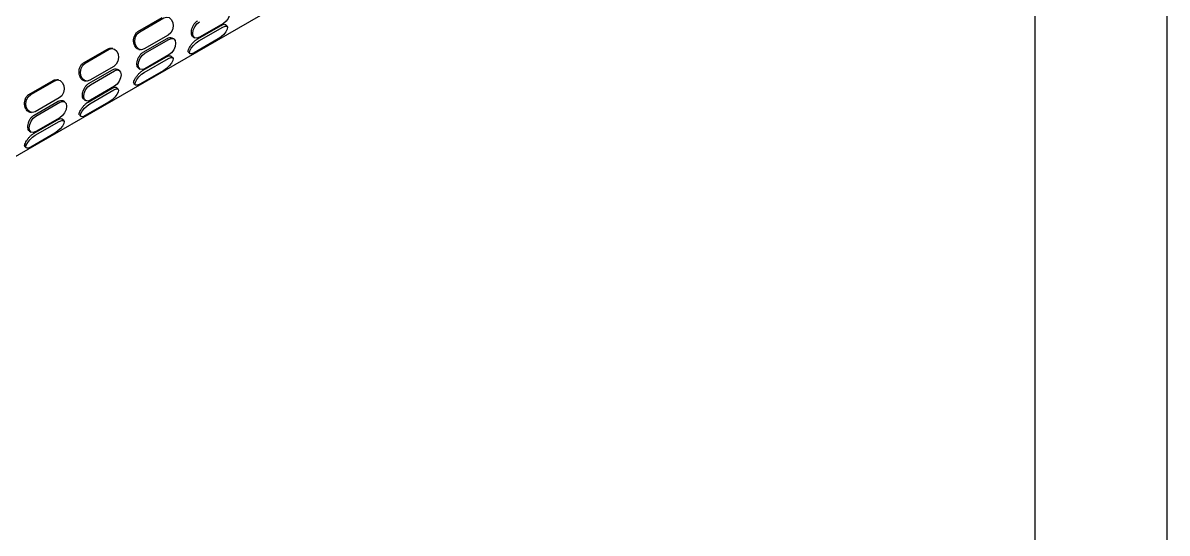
# Model space of a CAD drawing. Extents: x -1084 to 1049, y -151 to 450.
# Drawn here: x -583.2 to -457, y 242.3 to 298.6 of the extents above; entities that cross this region are included whole.
import ezdxf

# ---------------------------------------------------------------- set-up
doc = ezdxf.new("R2010")
doc.units = 0
doc.header["$LTSCALE"] = 23.1
doc.header["$MEASUREMENT"] = 0
doc.layers.get('0').update_dxf_attribs({"linetype": 'CONTINUOUS'})

msp = doc.modelspace()

# ---------------------------------------------------------------- linework, layer by layer
at = {"color": 7, "linetype": 'Continuous', "lineweight": 25}
for p, q in [((-650.37186, 245.48467), (-477.73722, 345.14453)), ((-471.58662, 307.57256), (-471.58662, 102.77738)), ((-457.00475, 102.77738), (-457.00475, 307.57256)), ((-570.46502, 297.60921), (-567.81364, 299.13982)), ((-570.27698, 297.57992), (-567.62559, 299.11053)), ((-563.94821, 296.75589), (-561.29683, 298.2865)), ((-563.76004, 296.5684), (-561.10866, 298.09901)), ((-561.04111, 298.50476), (-563.6925, 296.97415)), ((-560.62476, 298.18243), (-560.78215, 298.33926)), ((-569.90384, 295.32185), (-567.25245, 296.85246)), ((-567.12053, 297.22112), (-569.77191, 295.69051)), ((-569.70366, 295.2065), (-567.05227, 296.73712)), ((-566.53158, 296.78871), (-566.70539, 296.88886)), ((-564.38701, 297.02272), (-564.21319, 296.92256)), ((-561.61118, 296.7902), (-564.26256, 295.25959)), ((-576.47483, 294.13982), (-573.82344, 295.67044)), ((-576.28679, 294.11053), (-573.6354, 295.64114)), ((-573.22254, 295.72559), (-573.39682, 295.75274)), ((-570.35905, 295.63321), (-570.18477, 295.60606)), ((-564.90385, 295.33299), (-564.74646, 295.17616)), ((-569.95802, 293.2865), (-567.30663, 294.81711)), ((-569.76985, 293.09901), (-567.11846, 294.62962)), ((-567.05092, 295.03538), (-569.7023, 293.50477)), ((-566.63456, 294.71305), (-566.79195, 294.86987)), ((-575.91364, 291.85246), (-573.26226, 293.38308)), ((-573.13033, 293.75173), (-575.78172, 292.22112)), ((-575.71347, 291.73712), (-573.06208, 293.26773)), ((-572.54138, 293.31932), (-572.71519, 293.41947)), ((-570.39681, 293.55333), (-570.223, 293.45318)), ((-567.62098, 293.32081), (-570.27237, 291.7902)), ((-582.48463, 290.67044), (-579.83325, 292.20105)), ((-582.29659, 290.64114), (-579.64521, 292.17175)), ((-579.23235, 292.2562), (-579.40663, 292.28335)), ((-576.36886, 292.16383), (-576.19458, 292.13668)), ((-573.06073, 291.56599), (-575.71211, 290.03538)), ((-570.91366, 291.8636), (-570.75627, 291.70678)), ((-579.14014, 290.28234), (-581.79153, 288.75173)), ((-575.96782, 289.81711), (-573.31644, 291.34772)), ((-575.77966, 289.62962), (-573.12827, 291.16024)), ((-572.64437, 291.24366), (-572.80176, 291.40048)), ((-581.92345, 288.38308), (-579.27206, 289.91369)), ((-581.72327, 288.26773), (-579.07189, 289.79834)), ((-578.55119, 289.84993), (-578.725, 289.95008)), ((-576.40662, 290.08394), (-576.23281, 289.98379)), ((-573.63079, 289.85142), (-576.28218, 288.32081)), ((-582.37866, 288.69444), (-582.20439, 288.66729)), ((-581.97763, 286.34772), (-579.32625, 287.87834)), ((-581.78946, 286.16024), (-579.13808, 287.69085)), ((-579.07053, 288.0966), (-581.72192, 286.56599)), ((-578.65418, 287.77427), (-578.81157, 287.93109)), ((-576.92347, 288.39421), (-576.76608, 288.23739)), ((-582.41643, 286.61455), (-582.24261, 286.5144)), ((-579.6406, 286.38204), (-582.29198, 284.85142)), ((-582.93327, 284.92482), (-582.77588, 284.768))]:
    msp.add_line(p, q, dxfattribs=at)
at = {"color": 7, "linetype": 'Continuous', "lineweight": 25, "flags": 128}
for points in [[(-561.04247, 300.2065), (-560.76057, 300.30444), (-560.52149, 300.25793), (-560.36162, 300.07405), (-560.30529, 299.7808), (-560.3611, 299.42283), (-560.52053, 299.05462), (-560.75932, 298.73224), (-561.04111, 298.50476)], [(-567.62559, 299.11053), (-567.32453, 299.20132), (-567.03085, 299.13447), (-566.78927, 298.92015), (-566.63657, 298.59099), (-566.59599, 298.19711), (-566.67371, 297.79846), (-566.85791, 297.45574), (-567.12053, 297.22112)], [(-563.6925, 296.97415), (-563.97439, 296.87622), (-564.21348, 296.92273), (-564.37335, 297.1066), (-564.42967, 297.39985), (-564.37387, 297.75783), (-564.21444, 298.12604), (-563.97565, 298.44842), (-563.69385, 298.67589)], [(-561.10866, 298.09901), (-560.84594, 298.2119), (-560.66147, 298.20798), (-560.58333, 298.08784), (-560.62342, 297.86978), (-560.77564, 297.58698), (-561.0168, 297.28251), (-561.31021, 297.00272), (-561.61118, 296.7902)], [(-569.77191, 295.69051), (-570.07298, 295.59971), (-570.36666, 295.66656), (-570.60824, 295.88088), (-570.76094, 296.21004), (-570.80152, 296.60393), (-570.7238, 297.00258), (-570.5396, 297.3453), (-570.27698, 297.57992)], [(-567.05227, 296.73712), (-566.77038, 296.83505), (-566.53129, 296.78854), (-566.37142, 296.60467), (-566.3151, 296.31142), (-566.3709, 295.95344), (-566.53034, 295.58523), (-566.76913, 295.26285), (-567.05092, 295.03538)], [(-564.26256, 295.25959), (-564.52528, 295.14669), (-564.70975, 295.15062), (-564.78789, 295.27076), (-564.7478, 295.48882), (-564.59558, 295.77162), (-564.35442, 296.07609), (-564.06101, 296.35588), (-563.76004, 296.5684)], [(-573.6354, 295.64114), (-573.33433, 295.73194), (-573.04065, 295.66508), (-572.79907, 295.45077), (-572.64637, 295.12161), (-572.60579, 294.72772), (-572.68352, 294.32907), (-572.86771, 293.98635), (-573.13033, 293.75173)], [(-569.7023, 293.50477), (-569.9842, 293.40683), (-570.22328, 293.45334), (-570.38316, 293.63721), (-570.43948, 293.93046), (-570.38367, 294.28844), (-570.22424, 294.65665), (-569.98545, 294.97903), (-569.70366, 295.2065)], [(-575.78172, 292.22112), (-576.08279, 292.13033), (-576.37647, 292.19718), (-576.61805, 292.4115), (-576.77075, 292.74065), (-576.81133, 293.13454), (-576.7336, 293.53319), (-576.54941, 293.87591), (-576.28679, 294.11053)], [(-567.11846, 294.62962), (-566.85575, 294.74252), (-566.67128, 294.73859), (-566.59314, 294.61845), (-566.63323, 294.40039), (-566.78544, 294.11759), (-567.02661, 293.81312), (-567.32001, 293.53333), (-567.62098, 293.32081)], [(-573.06208, 293.26773), (-572.78018, 293.36566), (-572.5411, 293.31915), (-572.38123, 293.13528), (-572.32491, 292.84203), (-572.38071, 292.48405), (-572.54014, 292.11584), (-572.77893, 291.79346), (-573.06073, 291.56599)], [(-570.27237, 291.7902), (-570.53509, 291.67731), (-570.71956, 291.68123), (-570.7977, 291.80137), (-570.75761, 292.01944), (-570.60539, 292.30223), (-570.36422, 292.6067), (-570.07082, 292.88649), (-569.76985, 293.09901)], [(-579.64521, 292.17175), (-579.34414, 292.26255), (-579.05046, 292.1957), (-578.80888, 291.98138), (-578.65618, 291.65222), (-578.6156, 291.25833), (-578.69333, 290.85968), (-578.87752, 290.51696), (-579.14014, 290.28234)], [(-575.71211, 290.03538), (-575.99401, 289.93744), (-576.23309, 289.98395), (-576.39296, 290.16783), (-576.44928, 290.46108), (-576.39348, 290.81905), (-576.23405, 291.18726), (-575.99526, 291.50964), (-575.71347, 291.73712)], [(-581.79153, 288.75173), (-582.09259, 288.66094), (-582.38627, 288.72779), (-582.62785, 288.94211), (-582.78056, 289.27127), (-582.82113, 289.66515), (-582.74341, 290.0638), (-582.55921, 290.40652), (-582.29659, 290.64114)], [(-573.12827, 291.16024), (-572.86555, 291.27313), (-572.68108, 291.26921), (-572.60294, 291.14907), (-572.64303, 290.931), (-572.79525, 290.64821), (-573.03642, 290.34374), (-573.32982, 290.06394), (-573.63079, 289.85142)], [(-579.07189, 289.79834), (-578.78999, 289.89628), (-578.55091, 289.84977), (-578.39104, 289.66589), (-578.33471, 289.37264), (-578.39052, 289.01466), (-578.54995, 288.64646), (-578.78874, 288.32408), (-579.07053, 288.0966)], [(-576.28218, 288.32081), (-576.54489, 288.20792), (-576.72936, 288.21184), (-576.8075, 288.33198), (-576.76741, 288.55005), (-576.6152, 288.83284), (-576.37403, 289.13731), (-576.08063, 289.4171), (-575.77966, 289.62962)], [(-581.72192, 286.56599), (-582.00381, 286.46805), (-582.2429, 286.51456), (-582.40277, 286.69844), (-582.45909, 286.99169), (-582.40329, 287.34967), (-582.24386, 287.71787), (-582.00507, 288.04025), (-581.72327, 288.26773)], [(-579.13808, 287.69085), (-578.87536, 287.80374), (-578.69089, 287.79982), (-578.61275, 287.67968), (-578.65284, 287.46161), (-578.80506, 287.17882), (-579.04622, 286.87435), (-579.33963, 286.59456), (-579.6406, 286.38204)], [(-582.29198, 284.85142), (-582.5547, 284.73853), (-582.73917, 284.74245), (-582.81731, 284.86259), (-582.77722, 285.08066), (-582.625, 285.36345), (-582.38384, 285.66792), (-582.09043, 285.94772), (-581.78946, 286.16024)]]:
    msp.add_lwpolyline(points, dxfattribs=at)
at = {"color": 7, "linetype": 'Continuous', "lineweight": 25}
for points, knots in [([(-564.38005, 297.03396), (-564.41494, 297.05375), (-564.50293, 297.10367), (-564.57113, 297.29595), (-564.58545, 297.5734), (-564.52624, 297.89765), (-564.40023, 298.22744), (-564.214, 298.5242), (-564.03256, 298.70475), (-563.92215, 298.77368), (-563.89403, 298.79124)], [0, 0, 0, 0, 0.094339349, 0.237939609, 0.380553552, 0.522138228, 0.664223464, 0.807572317, 0.951001551, 1, 1, 1, 1]), ([(-561.29683, 298.2865), (-561.21668, 298.3252), (-561.05642, 298.40259), (-560.87511, 298.4098), (-560.81538, 298.35374), (-560.79053, 298.33042)], [0, 0, 0, 0, 0.36879429, 0.737496963, 1, 1, 1, 1]), ([(-570.35727, 295.64701), (-570.38953, 295.64851), (-570.50404, 295.65382), (-570.6722, 295.78266), (-570.83751, 296.01732), (-570.9357, 296.33237), (-570.95876, 296.6818), (-570.90161, 297.03047), (-570.76426, 297.33808), (-570.60191, 297.5224), (-570.4928, 297.59159), (-570.46502, 297.60921)], [0, 0, 0, 0, 0.050787658, 0.180218798, 0.310202135, 0.439292683, 0.567451565, 0.69606354, 0.82581931, 0.955647838, 1, 1, 1, 1]), ([(-567.25245, 296.85246), (-567.16971, 296.88873), (-567.00425, 296.96124), (-566.81074, 296.95447), (-566.73234, 296.89324), (-566.71234, 296.87762)], [0, 0, 0, 0, 0.426968021, 0.853829972, 1, 1, 1, 1]), ([(-564.89547, 295.34182), (-564.90465, 295.34601), (-564.94533, 295.36457), (-564.93574, 295.48474), (-564.86714, 295.69251), (-564.72426, 295.95662), (-564.52729, 296.23795), (-564.29001, 296.50223), (-564.08847, 296.67046), (-563.97668, 296.73855), (-563.94821, 296.75589)], [0, 0, 0, 0, 0.044155713, 0.195713018, 0.346229355, 0.495659391, 0.645617723, 0.796909691, 0.948286494, 1, 1, 1, 1]), ([(-573.82344, 295.67044), (-573.73695, 295.71131), (-573.59814, 295.77692), (-573.45323, 295.74934), (-573.3986, 295.73894)], [0, 0, 0, 0, 0.623079167, 1, 1, 1, 1]), ([(-570.38986, 293.56457), (-570.42475, 293.58436), (-570.51274, 293.63428), (-570.58093, 293.82656), (-570.59526, 294.10401), (-570.53605, 294.42826), (-570.41004, 294.75806), (-570.22381, 295.05481), (-570.04237, 295.23536), (-569.93195, 295.3043), (-569.90384, 295.32185)], [0, 0, 0, 0, 0.094339349, 0.237939609, 0.380553552, 0.522138228, 0.664223464, 0.807572317, 0.951001551, 1, 1, 1, 1]), ([(-576.36707, 292.17762), (-576.39934, 292.17912), (-576.51385, 292.18444), (-576.68201, 292.31328), (-576.84732, 292.54793), (-576.94551, 292.86298), (-576.96856, 293.21241), (-576.91142, 293.56108), (-576.77406, 293.8687), (-576.61171, 294.05301), (-576.50261, 294.1222), (-576.47483, 294.13982)], [0, 0, 0, 0, 0.050787658, 0.180218798, 0.310202135, 0.439292683, 0.567451565, 0.69606354, 0.82581931, 0.955647838, 1, 1, 1, 1]), ([(-567.30663, 294.81711), (-567.22649, 294.85581), (-567.06623, 294.9332), (-566.88492, 294.94042), (-566.82518, 294.88435), (-566.80034, 294.86104)], [0, 0, 0, 0, 0.36879429, 0.737496963, 1, 1, 1, 1]), ([(-573.26226, 293.38308), (-573.17952, 293.41934), (-573.01406, 293.49185), (-572.82054, 293.48508), (-572.74214, 293.42385), (-572.72214, 293.40823)], [0, 0, 0, 0, 0.426968021, 0.853829972, 1, 1, 1, 1]), ([(-570.90527, 291.87243), (-570.91445, 291.87662), (-570.95514, 291.89519), (-570.94555, 292.01535), (-570.87694, 292.22312), (-570.73406, 292.48723), (-570.53709, 292.76857), (-570.29982, 293.03284), (-570.09828, 293.20107), (-569.98648, 293.26916), (-569.95802, 293.2865)], [0, 0, 0, 0, 0.044155713, 0.195713018, 0.346229355, 0.495659391, 0.645617723, 0.796909691, 0.948286494, 1, 1, 1, 1]), ([(-579.83325, 292.20105), (-579.74676, 292.24193), (-579.60795, 292.30753), (-579.46303, 292.27995), (-579.40841, 292.26955)], [0, 0, 0, 0, 0.623079167, 1, 1, 1, 1]), ([(-576.39967, 290.09518), (-576.43455, 290.11498), (-576.52254, 290.16489), (-576.59074, 290.35717), (-576.60506, 290.63462), (-576.54585, 290.95887), (-576.41985, 291.28867), (-576.23362, 291.58543), (-576.05217, 291.76597), (-575.94176, 291.83491), (-575.91364, 291.85246)], [0, 0, 0, 0, 0.0943393489, 0.2379396086, 0.380553552, 0.5221382282, 0.664223464, 0.807572317, 0.9510015506, 1, 1, 1, 1]), ([(-573.31644, 291.34772), (-573.2363, 291.38642), (-573.07604, 291.46382), (-572.89473, 291.47103), (-572.83499, 291.41496), (-572.81015, 291.39165)], [0, 0, 0, 0, 0.3687942905, 0.7374969625, 1, 1, 1, 1]), ([(-582.37688, 288.70824), (-582.40915, 288.70973), (-582.52365, 288.71505), (-582.69181, 288.84389), (-582.85712, 289.07855), (-582.95532, 289.39359), (-582.97837, 289.74302), (-582.92123, 290.09169), (-582.78387, 290.39931), (-582.62152, 290.58362), (-582.51242, 290.65282), (-582.48463, 290.67044)], [0, 0, 0, 0, 0.050787658, 0.180218798, 0.310202135, 0.439292683, 0.567451565, 0.69606354, 0.82581931, 0.955647838, 1, 1, 1, 1]), ([(-579.27206, 289.91369), (-579.18932, 289.94995), (-579.02387, 290.02247), (-578.83035, 290.01569), (-578.75195, 289.95446), (-578.73195, 289.93884)], [0, 0, 0, 0, 0.426968021, 0.853829972, 1, 1, 1, 1]), ([(-576.91508, 288.40304), (-576.92426, 288.40723), (-576.96494, 288.4258), (-576.95536, 288.54596), (-576.88675, 288.75373), (-576.74387, 289.01784), (-576.5469, 289.29918), (-576.30962, 289.56346), (-576.10809, 289.73168), (-575.99629, 289.79977), (-575.96782, 289.81711)], [0, 0, 0, 0, 0.044155713, 0.1957130184, 0.3462293546, 0.4956593908, 0.6456177231, 0.7969096911, 0.9482864935, 1, 1, 1, 1]), ([(-582.40947, 286.6258), (-582.44436, 286.64559), (-582.53235, 286.69551), (-582.60055, 286.88778), (-582.61487, 287.16524), (-582.55566, 287.48948), (-582.42965, 287.81928), (-582.24342, 288.11604), (-582.06198, 288.29658), (-581.95157, 288.36552), (-581.92345, 288.38308)], [0, 0, 0, 0, 0.094339349, 0.237939609, 0.380553552, 0.522138228, 0.664223464, 0.807572317, 0.951001551, 1, 1, 1, 1]), ([(-579.32625, 287.87834), (-579.2461, 287.91704), (-579.08584, 287.99443), (-578.90453, 288.00164), (-578.8448, 287.94558), (-578.81995, 287.92226)], [0, 0, 0, 0, 0.36879429, 0.737496963, 1, 1, 1, 1]), ([(-582.92489, 284.93366), (-582.93407, 284.93784), (-582.97475, 284.95641), (-582.96516, 285.07657), (-582.89656, 285.28434), (-582.75367, 285.54845), (-582.55671, 285.82979), (-582.31943, 286.09407), (-582.11789, 286.26229), (-582.0061, 286.33039), (-581.97763, 286.34772)], [0, 0, 0, 0, 0.044155713, 0.1957130184, 0.3462293546, 0.4956593908, 0.6456177231, 0.7969096911, 0.9482864935, 1, 1, 1, 1])]:
    msp.add_open_spline(points, degree=3, knots=knots, dxfattribs=at)

doc.saveas('drawing.dxf')
